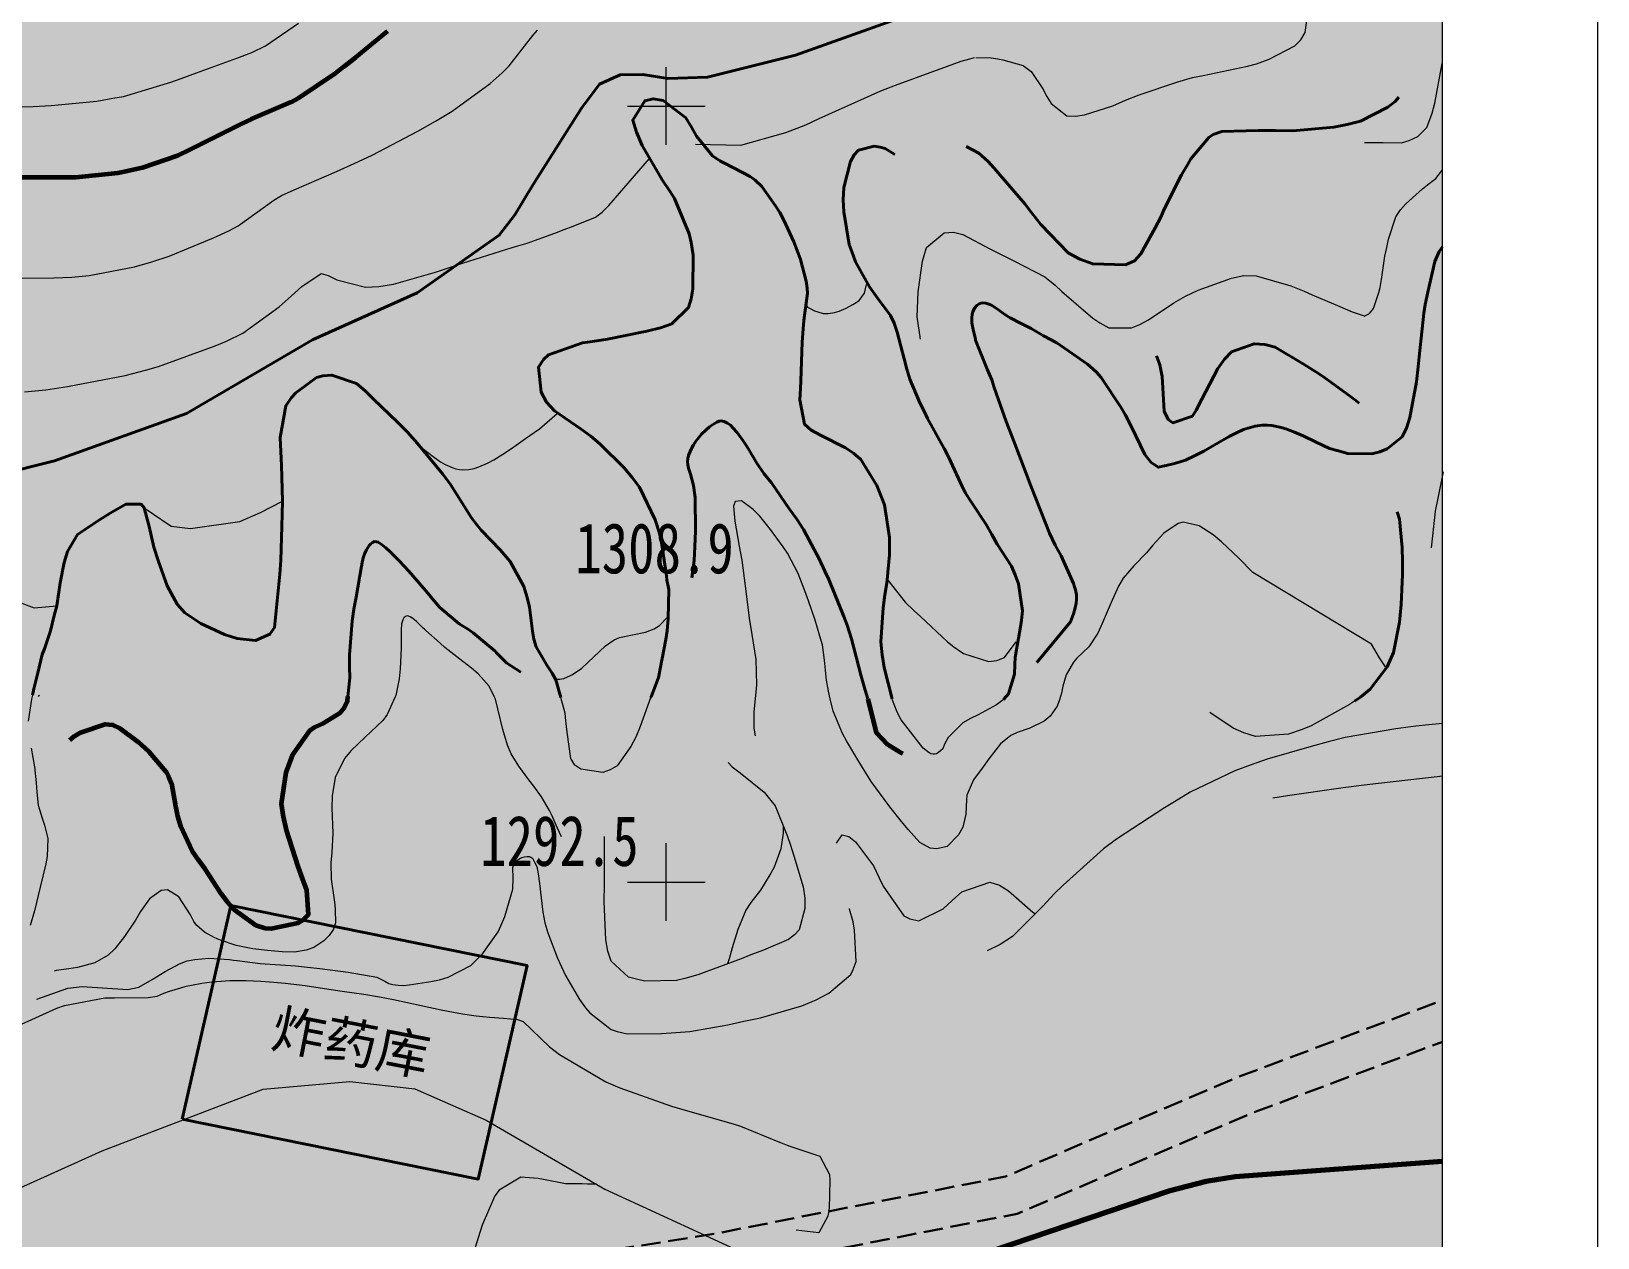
# Model space of a CAD drawing. Header units: inches. Extents: x 38461960 to 38462875, y 4135560 to 4136840.
# Drawn here: x 38462618.2 to 38462820, y 4135854.2 to 4136009.6 of the extents above; entities that cross this region are included whole.
import ezdxf

# ---------------------------------------------------------------- set-up
doc = ezdxf.new("R2010")
doc.units = ezdxf.units.IN
doc.header["$MEASUREMENT"] = 0
doc.linetypes.add('建筑中的公路', pattern=[0.006, 0.0025, -0.001, 0.0025])
doc.layers.get('0').update_dxf_attribs({"lineweight": 0})
doc.layers.add('修改地物', color=7, linetype='Continuous', lineweight=30)
doc.layers.add('经纬网', color=7, linetype='Continuous', lineweight=0)
doc.layers.add('地面等高线', color=3, linetype='Continuous', lineweight=0, true_color=0x00ff00)
doc.layers.add('河流', color=4, linetype='Continuous', lineweight=0, true_color=0x00ffff)
doc.styles.add('仿宋', font='')
doc.styles.add('宋体', font='')
doc.styles.get('仿宋').set_extended_font_data('仿宋')
doc.styles.get('宋体').set_extended_font_data('宋体')

msp = doc.modelspace()

# ---------------------------------------------------------------- hatches: boundary and pattern name
at = {"lineweight": 120, "true_color": 0x00ff00}
h = msp.add_hatch(dxfattribs=at)
h.set_pattern_fill('巨砾', color=3, scale=8333.333333, style=0, pattern_type=2)
h.set_pattern_definition([(97.35238, (38462017.5, 4135612.5), (-150, 1150), [1.3024, -1561.5476]), (112.47943, (38462017.3333, 4135613.7917), (350, -850), [1.3077, -1567.9278]), (127.74681, (38462016.8333, 4135615), (850, -1100), [1.3068, -1958.92276]), (142.25319, (38462016.0333, 4135616.0333), (-1100, 850), [1.3068, -1958.92276]), (157.52057, (38462015, 4135616.8333), (-850, 350), [1.3077, -1567.9278]), (172.64762, (38462013.7917, 4135617.3333), (1150, -150), [1.3024, -1561.5476]), (187.35238, (38462012.5, 4135617.5), (-1150, -150), [1.3024, -1561.5476]), (202.47943, (38462011.2083, 4135617.3333), (850, 350), [1.3077, -1567.9278]), (217.74681, (38462010, 4135616.8333), (1100, 850), [1.3068, -1958.92276]), (232.25319, (38462008.9667, 4135616.0333), (-850, -1100), [1.3068, -1958.92276]), (247.52057, (38462008.1667, 4135615), (-350, -850), [1.3077, -1567.9278]), (262.64762, (38462007.6667, 4135613.7917), (150, 1150), [1.3024, -1561.5476]), (277.35238, (38462007.5, 4135612.5), (150, -1150), [1.3024, -1561.5476]), (292.47943, (38462007.6667, 4135611.2083), (-350, 850), [1.3077, -1567.9278]), (307.74681, (38462008.1667, 4135610), (-850, 1100), [1.3068, -1958.92276]), (322.25319, (38462008.9667, 4135608.9667), (1100, -850), [1.3068, -1958.92276]), (337.52057, (38462010, 4135608.1667), (850, -350), [1.3077, -1567.9278]), (352.64762, (38462011.2083, 4135607.6667), (-1150, 150), [1.3024, -1561.5476]), (7.35238, (38462012.5, 4135607.5), (1150, 150), [1.3024, -1561.5476]), (22.47943, (38462013.7917, 4135607.6667), (-850, -350), [1.3077, -1567.9278]), (37.74681, (38462015, 4135608.1667), (-1100, -850), [1.3068, -1958.92276]), (52.25319, (38462016.0333, 4135608.9667), (850, 1100), [1.3068, -1958.92276]), (67.52057, (38462016.8333, 4135610), (350, 850), [1.3077, -1567.9278]), (82.64762, (38462017.3333, 4135611.2083), (-150, -1150), [1.3024, -1561.5476]), (97.35238, (38461992.5, 4135587.5), (-150, 1150), [1.3024, -1561.5476]), (112.47943, (38461992.3333, 4135588.7917), (350, -850), [1.3077, -1567.9278]), (127.74681, (38461991.8333, 4135590), (850, -1100), [1.3068, -1958.92276]), (142.25319, (38461991.0333, 4135591.0333), (-1100, 850), [1.3068, -1958.92276]), (157.52057, (38461990, 4135591.8333), (-850, 350), [1.3077, -1567.9278]), (172.64762, (38461988.7917, 4135592.3333), (1150, -150), [1.3024, -1561.5476]), (187.35238, (38461987.5, 4135592.5), (-1150, -150), [1.3024, -1561.5476]), (202.47943, (38461986.2083, 4135592.3333), (850, 350), [1.3077, -1567.9278]), (217.74681, (38461985, 4135591.8333), (1100, 850), [1.3068, -1958.92276]), (232.25319, (38461983.9667, 4135591.0333), (-850, -1100), [1.3068, -1958.92276]), (247.52057, (38461983.1667, 4135590), (-350, -850), [1.3077, -1567.9278]), (262.64762, (38461982.6667, 4135588.7917), (150, 1150), [1.3024, -1561.5476]), (277.35238, (38461982.5, 4135587.5), (150, -1150), [1.3024, -1561.5476]), (292.47943, (38461982.6667, 4135586.2083), (-350, 850), [1.3077, -1567.9278]), (307.74681, (38461983.1667, 4135585), (-850, 1100), [1.3068, -1958.92276]), (322.25319, (38461983.9667, 4135583.9667), (1100, -850), [1.3068, -1958.92276]), (337.52057, (38461985, 4135583.1667), (850, -350), [1.3077, -1567.9278]), (352.64762, (38461986.2083, 4135582.6667), (-1150, 150), [1.3024, -1561.5476]), (7.35238, (38461987.5, 4135582.5), (1150, 150), [1.3024, -1561.5476]), (22.47943, (38461988.7917, 4135582.6667), (-850, -350), [1.3077, -1567.9278]), (37.74681, (38461990, 4135583.1667), (-1100, -850), [1.3068, -1958.92276]), (52.25319, (38461991.0333, 4135583.9667), (850, 1100), [1.3068, -1958.92276]), (67.52057, (38461991.8333, 4135585), (350, 850), [1.3077, -1567.9278]), (82.64762, (38461992.3333, 4135586.2083), (-150, -1150), [1.3024, -1561.5476])])
h.paths.add_polyline_path([(38462660, 4135600), (38462660, 4135675), (38462800, 4135675), (38462800, 4136800), (38462000, 4136800), (38462000, 4135600)], flags=17)
h.paths.add_polyline_path([(38462396.93, 4136644.89), (38462451.42, 4136622.46), (38462487.74, 4136600.87), (38462505.33, 4136589.81), (38462503.48, 4136560.97), (38462492.45, 4136536.45), (38462489.06, 4136523.08), (38462478.39, 4136495.53), (38462468.47, 4136462.35), (38462468.2, 4136443.1), (38462476.65, 4136393.87), (38462478.05, 4136375.59), (38462476.15, 4136365.62), (38462473.19, 4136361.37), (38462467.55, 4136359.33), (38462461.56, 4136358.29), (38462450.42, 4136355.44), (38462448.26, 4136353.21), (38462447, 4136341.8), (38462449.04, 4136311.33), (38462448.21, 4136269.54), (38462447.17, 4136256.39), (38462447.75, 4136243.19), (38462448.23, 4136239.77), (38462448.78, 4136236.96), (38462449.26, 4136235.12), (38462458.24, 4136213.14), (38462472.79, 4136161.02), (38462480.46, 4136112.33), (38462477.29, 4135986.92), (38462472.12, 4135891.12), (38462475.29, 4135864.27), (38462478.87, 4135842.7), (38462473.98, 4135822.18), (38462401.35, 4135733.71), (38462325.15, 4135660.69), (38462251.07, 4135600.02), (38462101.17, 4135603.82), (38462175.51, 4135691.05), (38462233.46, 4135765.13), (38462243.78, 4135793.44), (38462248.27, 4135805.88), (38462259.92, 4135837.63), (38462296.44, 4135908.69), (38462304.1, 4135930.5), (38462264.94, 4135961.98), (38462265.47, 4136026.01), (38462271.71, 4136058.7), (38462279.64, 4136078.81), (38462310.86, 4136106.33), (38462297.49, 4136133.43), (38462238.64, 4136182.82), (38462195.33, 4136180.71), (38462177.89, 4136193.49), (38462167.97, 4136218.63), (38462184.49, 4136241.46), (38462199.06, 4136246.01), (38462221.42, 4136258.45), (38462242.06, 4136288.87), (38462219.3, 4136310.84), (38462202.63, 4136311.63), (38462180.14, 4136325.12), (38462175.38, 4136354.76), (38462180.14, 4136398.68), (38462188.75, 4136421.38), (38462204.47, 4136444.93), (38462208.06, 4136473.11), (38462197.85, 4136513.99), (38462193.09, 4136530.92), (38462193.9, 4136584.41), (38462197.08, 4136626.22), (38462223.54, 4136719.35), (38462246.29, 4136716.18), (38462287.94, 4136693.24), (38462313.34, 4136680.54), (38462352.5, 4136663.87), (38462375.49, 4136651.58)], flags=0)

# ---------------------------------------------------------------- linework, layer by layer
at = {"color": 7, "lineweight": 20, "flags": 128}
msp.add_lwpolyline([(38461980, 4135580), (38462820, 4135580), (38462820, 4136820), (38462820, 4136820), (38461980, 4136820), (38461980, 4136820), (38461980, 4135580)], dxfattribs=at)
at = {"color": 7, "lineweight": 9, "flags": 128}
msp.add_lwpolyline([(38462000, 4136800), (38462000, 4135600), (38462800, 4135600), (38462800, 4136800), (38462800, 4136800), (38462000, 4136800)], dxfattribs=at)
at = {"color": 7, "linetype": '建筑中的公路', "lineweight": 30, "ltscale": 1000, "flags": 128}
for points in [[(38462417.51, 4135856.83), (38462460.35, 4135854.65), (38462511.42, 4135855.18), (38462539.99, 4135852.01), (38462602.96, 4135853.07), (38462669.11, 4135848.83), (38462706.15, 4135854.65), (38462743.72, 4135862.06), (38462773.36, 4135874.76), (38462800, 4135884.75)], [(38462416.02, 4135851.9), (38462460.25, 4135849.65), (38462511.17, 4135850.18), (38462539.76, 4135847), (38462602.85, 4135848.06), (38462669.34, 4135843.81), (38462707.02, 4135849.73), (38462745.21, 4135857.26), (38462775.22, 4135870.12), (38462800, 4135879.41)]]:
    msp.add_lwpolyline(points, dxfattribs=at)
at = {"layer": '修改地物', "color": 6, "lineweight": 40, "true_color": 0xff00ff, "flags": 128}
msp.add_lwpolyline([(38462637.63, 4135869.45), (38462675.78, 4135861.73), (38462682.06, 4135889.24), (38462643.91, 4135896.96), (38462637.63, 4135869.45)], dxfattribs=at)
at = {"layer": '修改地物', "color": 7, "lineweight": 40, "flags": 128}
msp.add_lwpolyline([(38462637.63, 4135869.45), (38462675.78, 4135861.73), (38462682.06, 4135889.24), (38462643.91, 4135896.96), (38462637.63, 4135869.45)], dxfattribs=at)
at = {"layer": '地面等高线', "color": 55, "lineweight": 40, "true_color": 0xa59152, "flags": 128}
for points in [[(38462606.62, 4135950.64), (38462621.17, 4135954.27), (38462638.2, 4135960.36), (38462654.43, 4135969.86), (38462667.9, 4135975.91), (38462678.48, 4135983.35), (38462680.48, 4135985.99), (38462682.87, 4135989.91), (38462689.09, 4135999.71), (38462691.4, 4136002.83), (38462694.08, 4136004.04), (38462697, 4136004.08), (38462700.2, 4136003.54), (38462705.31, 4136003.74), (38462716.66, 4136006.56), (38462731.01, 4136011.68), (38462735.76, 4136012.65), (38462753.84, 4136017.24), (38462764.35, 4136022.53), (38462776.43, 4136028.95), (38462790.8, 4136040.04), (38462800, 4136047.19)], [(38462728.75, 4135943.48), (38462728.75, 4135944.4), (38462728.13, 4135948.63), (38462727.74, 4135949.59), (38462727.14, 4135951.12), (38462725.07, 4135954.44), (38462724.12, 4135955.28), (38462723.08, 4135955.94), (38462719.86, 4135957.57), (38462718.69, 4135958.23), (38462717.83, 4135959.02), (38462717.19, 4135962.16), (38462717.29, 4135963.6), (38462717.34, 4135964.6), (38462717.5, 4135969.57), (38462717.64, 4135971.31), (38462717.74, 4135972.35), (38462718.2, 4135975.88), (38462718.16, 4135976.53), (38462718.03, 4135977.45), (38462717.31, 4135980.24), (38462716.88, 4135981.38), (38462716.45, 4135982.51), (38462715.16, 4135985.31), (38462714.65, 4135986.27), (38462714.09, 4135987.15), (38462712.32, 4135989.64), (38462711.45, 4135990.43), (38462710.8, 4135990.92), (38462707.59, 4135992.59), (38462706.89, 4135992.95), (38462705.94, 4135993.6), (38462703.91, 4135996.1), (38462703.26, 4135997.28), (38462702.53, 4135998.46), (38462699.62, 4136000.7), (38462698.32, 4136000.93), (38462697.23, 4136000.68), (38462695.68, 4135998.2), (38462696.15, 4135996.63), (38462696.88, 4135994.93), (38462699.47, 4135990.47), (38462700.46, 4135989.02), (38462701.06, 4135988.1), (38462702.95, 4135983.52), (38462703.21, 4135982.43), (38462703.46, 4135980.77), (38462703.43, 4135976.45), (38462703.2, 4135975.15), (38462702.85, 4135974.06), (38462700.7, 4135971.94), (38462699.26, 4135971.43), (38462697.51, 4135971), (38462692.45, 4135969.95), (38462690.49, 4135969.65), (38462689.22, 4135969.49), (38462684.81, 4135967.95), (38462684.2, 4135967.34), (38462683.54, 4135966.34), (38462683.87, 4135963.12), (38462684.56, 4135961.85), (38462685.6, 4135960.71), (38462689.02, 4135958.38), (38462690.28, 4135957.46), (38462691.45, 4135956.45)], [(38462794.39, 4136001.14), (38462793.9, 4136000.57), (38462792.98, 4135999.84), (38462789.44, 4135998.03), (38462787.74, 4135997.61), (38462786, 4135997.27), (38462780.72, 4135996.82), (38462778.5, 4135996.84), (38462776.28, 4135996.85), (38462771.57, 4135996.71), (38462770.48, 4135996.32), (38462769.91, 4135995.94), (38462767.58, 4135993.21), (38462767.14, 4135992.42), (38462766.39, 4135991.12), (38462764.14, 4135986.69), (38462763.7, 4135985.69), (38462763, 4135984.3), (38462761.14, 4135980.96), (38462760.31, 4135980.05), (38462759.17, 4135979.54), (38462754.95, 4135979.65), (38462753.3, 4135980.27), (38462751.78, 4135981.07), (38462748.27, 4135984.75), (38462747.02, 4135986.32), (38462746.2, 4135987.38), (38462742.26, 4135991.98), (38462741.44, 4135992.9), (38462740.27, 4135993.91), (38462738.66, 4135994.79)], [(38462729.46, 4135993.76), (38462728.21, 4135994.51), (38462727.55, 4135994.69), (38462726.77, 4135994.82), (38462724.76, 4135994.31), (38462724.19, 4135993.7), (38462723.75, 4135992.84), (38462722.9, 4135989.49), (38462722.8, 4135987.92), (38462722.88, 4135986.35), (38462723.55, 4135982.16), (38462724.07, 4135980.77), (38462724.37, 4135979.94), (38462726.17, 4135976.7), (38462726.61, 4135976.09), (38462727.25, 4135975.21), (38462728.9, 4135973.02), (38462729.37, 4135972.02), (38462729.75, 4135970.88), (38462730.65, 4135967.43), (38462730.99, 4135966.08), (38462731.37, 4135964.82), (38462732.66, 4135961.76), (38462733.26, 4135960.58), (38462733.65, 4135959.75), (38462735.41, 4135956.56), (38462735.8, 4135955.86), (38462736.4, 4135954.72), (38462738.12, 4135950.96), (38462738.55, 4135950.13), (38462739.28, 4135948.99), (38462741.22, 4135946.06), (38462741.96, 4135944.79), (38462742.65, 4135943.53), (38462744.46, 4135940.72), (38462744.97, 4135939.59), (38462745.4, 4135938.41), (38462745.9, 4135934.96), (38462745.76, 4135933.75), (38462745.63, 4135932.87), (38462744.95, 4135928.96), (38462744.9, 4135928.04), (38462744.85, 4135926.78), (38462744.09, 4135924.26), (38462743.43, 4135923.52)], [(38462747.74, 4135928.27), (38462752.09, 4135933.55), (38462752.46, 4135934.56), (38462752.7, 4135935.33), (38462752.82, 4135935.92), (38462752.87, 4135936.36), (38462752.86, 4135937.01), (38462752.74, 4135937.64), (38462752.61, 4135938.05), (38462752.47, 4135938.46), (38462750.86, 4135942.03), (38462750.11, 4135943.41), (38462749.39, 4135944.94), (38462747.61, 4135949.42), (38462746.96, 4135951.06), (38462746.36, 4135952.66), (38462744.79, 4135956.81), (38462744.18, 4135958.34), (38462743.79, 4135959.36), (38462742.25, 4135963.72), (38462741.93, 4135964.71), (38462741.36, 4135966.09), (38462739.86, 4135969.84), (38462739.83, 4135969.97), (38462739.8, 4135970.11), (38462739.54, 4135971.2), (38462739.39, 4135972.07), (38462739.37, 4135972.71), (38462739.42, 4135973.16), (38462739.51, 4135973.49), (38462739.73, 4135973.94), (38462740.07, 4135974.33), (38462740.31, 4135974.5), (38462740.54, 4135974.6), (38462740.76, 4135974.64), (38462741.19, 4135974.61), (38462741.57, 4135974.49), (38462741.92, 4135974.32), (38462742.52, 4135973.94), (38462743.43, 4135973.27), (38462743.87, 4135972.97), (38462744.3, 4135972.72), (38462745.66, 4135972.02), (38462747.02, 4135971.32), (38462748.61, 4135970.4), (38462750.32, 4135969.48), (38462754.26, 4135966.73), (38462755.37, 4135965.75), (38462756.02, 4135965.01), (38462758.58, 4135961.19), (38462759.12, 4135960.24), (38462759.9, 4135958.74), (38462761.66, 4135955.1), (38462762.45, 4135954.12), (38462763.39, 4135953.46), (38462764.42, 4135953.69), (38462765.46, 4135953.93), (38462766.2, 4135954.13), (38462766.89, 4135954.38), (38462768.16, 4135954.95), (38462769.25, 4135955.52), (38462771.12, 4135956.62), (38462772.51, 4135957.42), (38462773.56, 4135957.95), (38462774.35, 4135958.3), (38462774.95, 4135958.51), (38462775.86, 4135958.75), (38462776.78, 4135958.88), (38462777.43, 4135958.89), (38462778.01, 4135958.83), (38462779.04, 4135958.63), (38462779.82, 4135958.4), (38462780.96, 4135957.97), (38462782.06, 4135957.48), (38462783.75, 4135956.69), (38462785.45, 4135955.89), (38462786.42, 4135955.6), (38462787.8, 4135955.22), (38462790.92, 4135955.17), (38462791.94, 4135955.45), (38462792.89, 4135955.81), (38462794.82, 4135957.39), (38462795.37, 4135958.48), (38462795.82, 4135959.86), (38462796.65, 4135964.46), (38462796.88, 4135966.38), (38462796.99, 4135967.69), (38462797.61, 4135973.31), (38462797.76, 4135974.44), (38462798.1, 4135976.03), (38462799, 4135979.95), (38462799.59, 4135981.25), (38462800, 4135981.85)], [(38462789.29, 4135961.7), (38462788.69, 4135962.18), (38462788.17, 4135962.58), (38462784.66, 4135965.12), (38462783.7, 4135965.74), (38462782.18, 4135966.71), (38462778.45, 4135968.91), (38462777.1, 4135969.27), (38462775.75, 4135969.37), (38462772.83, 4135968.34), (38462771.91, 4135967.39), (38462771.07, 4135966.17), (38462769, 4135962.22), (38462768.29, 4135960.83), (38462767.81, 4135960.05), (38462765.27, 4135959.19), (38462764.67, 4135959.59), (38462764.15, 4135960.68), (38462763.87, 4135965.13), (38462763.58, 4135966.66), (38462763.15, 4135967.83)], [(38462686.4, 4135923.78), (38462685.76, 4135926.07), (38462685.29, 4135926.9), (38462684.6, 4135927.95), (38462683.22, 4135930.32), (38462682.92, 4135931.28), (38462682.75, 4135932.32), (38462682.38, 4135935.42), (38462682.09, 4135936.68), (38462681.66, 4135938.08), (38462679.89, 4135941.32), (38462679.12, 4135942.19), (38462678.6, 4135942.81), (38462676.17, 4135945.35), (38462675.65, 4135946.01), (38462674.92, 4135946.93), (38462673.02, 4135949.94), (38462672.2, 4135951.21), (38462671.21, 4135952.57), (38462667.97, 4135956.51), (38462666.67, 4135957.96), (38462665.37, 4135959.27), (38462662.25, 4135962.26), (38462661.21, 4135963.31), (38462660.09, 4135964.23), (38462656.91, 4135965.34), (38462655.74, 4135965.22), (38462654.95, 4135965), (38462652.28, 4135963.06), (38462651.71, 4135962.46), (38462651.01, 4135961.37), (38462650.28, 4135957.28), (38462650.36, 4135955.49), (38462650.43, 4135953.66), (38462650.58, 4135949.09), (38462650.52, 4135947.43), (38462650.47, 4135945.82), (38462650.36, 4135941.46)], [(38462703.3, 4135939.19), (38462703.58, 4135941.43), (38462703.67, 4135943.22), (38462703.75, 4135945.2), (38462703.71, 4135949.56), (38462703.51, 4135951.12), (38462703.12, 4135952.54), (38462702.99, 4135952.93), (38462702.86, 4135953.32), (38462702.77, 4135953.76), (38462702.75, 4135954.19), (38462702.79, 4135954.6), (38462702.88, 4135954.98), (38462703.15, 4135955.71), (38462703.49, 4135956.34), (38462703.84, 4135956.87), (38462704.55, 4135957.73), (38462705.13, 4135958.29), (38462705.57, 4135958.66), (38462706.21, 4135959.1), (38462706.51, 4135959.26), (38462706.8, 4135959.38), (38462707.03, 4135959.42), (38462707.25, 4135959.41), (38462707.47, 4135959.35), (38462707.88, 4135959.14), (38462708.26, 4135958.86), (38462708.58, 4135958.55), (38462709.15, 4135957.92), (38462709.93, 4135956.87), (38462710.27, 4135956.35), (38462710.56, 4135955.86), (38462711.13, 4135954.92), (38462711.69, 4135953.97), (38462712.59, 4135952.66), (38462713.56, 4135951.46), (38462715.9, 4135948.03), (38462716.84, 4135946.75), (38462717.7, 4135945.44), (38462719.75, 4135941.58), (38462720.43, 4135940.05), (38462720.93, 4135938.99), (38462722.89, 4135934.22), (38462723.29, 4135933.09), (38462723.86, 4135931.35), (38462725.13, 4135926.55), (38462725.63, 4135924.73), (38462725.97, 4135923.6)], [(38462691.45, 4135956.45), (38462694.57, 4135953.38), (38462695.6, 4135952.15), (38462696.56, 4135950.88), (38462698.58, 4135946.69), (38462699.09, 4135945.07), (38462699.34, 4135944.02), (38462699.97, 4135939.79), (38462700.09, 4135938.96), (38462700.35, 4135937.7), (38462700.24, 4135933.95), (38462700.1, 4135932.39), (38462699.96, 4135931.25), (38462699.01, 4135926.34), (38462698.61, 4135925.34), (38462698.04, 4135923.86), (38462697.99, 4135923.73)], [(38462650.36, 4135941.46), (38462650.21, 4135939.68), (38462649.51, 4135932.8), (38462648.94, 4135931.93), (38462647.06, 4135931.12), (38462644.71, 4135931.39), (38462643.1, 4135931.88), (38462640.02, 4135933.3), (38462637.98, 4135934.7), (38462636.99, 4135935.8), (38462635.69, 4135938.16), (38462634.54, 4135941.44), (38462633.98, 4135943.14), (38462633.39, 4135945.8), (38462632.75, 4135948.24), (38462632.36, 4135948.68), (38462630.36, 4135948.69), (38462628.35, 4135947.53), (38462626.99, 4135946.67), (38462624.15, 4135944.77), (38462622.87, 4135942.6), (38462622.43, 4135941.16), (38462621.93, 4135938.55), (38462621.47, 4135935.59), (38462621.16, 4135934.33), (38462620.67, 4135932.38), (38462619.91, 4135930.07), (38462619.6, 4135929.33), (38462619.02, 4135926.98), (38462618.53, 4135924.9), (38462618.34, 4135924.08)], [(38462794.17, 4135947.72), (38462794.47, 4135946.76), (38462794.8, 4135943.1), (38462794.87, 4135941.31), (38462794.86, 4135939.61), (38462794.7, 4135935.78), (38462794.57, 4135934.39), (38462794.47, 4135933.47), (38462793.71, 4135929.6), (38462793.4, 4135928.91), (38462792.87, 4135927.73), (38462790.67, 4135924.87), (38462789.44, 4135923.84), (38462788.68, 4135923.32)], [(38462658.98, 4135923.9), (38462659.23, 4135926.32), (38462659.2, 4135927.74), (38462659.21, 4135929.3), (38462659.53, 4135933.62), (38462659.76, 4135935.18), (38462660.03, 4135936.7), (38462660.74, 4135940.72), (38462660.76, 4135940.85), (38462660.78, 4135940.98), (38462660.96, 4135941.78), (38462661.17, 4135942.37), (38462661.37, 4135942.8), (38462661.73, 4135943.35), (38462661.94, 4135943.58), (38462662.16, 4135943.77), (38462662.41, 4135943.87), (38462662.65, 4135943.86), (38462662.87, 4135943.79), (38462663.27, 4135943.56), (38462663.87, 4135943.07), (38462664.39, 4135942.58), (38462664.95, 4135942.03), (38462665.5, 4135941.49), (38462666.3, 4135940.62), (38462667.12, 4135939.7), (38462669.29, 4135937.22), (38462670.04, 4135936.27), (38462670.84, 4135935.39), (38462673.33, 4135933.27), (38462674.41, 4135932.61), (38462675.14, 4135932.13), (38462677.95, 4135929.76), (38462678.1, 4135929.6), (38462679.48, 4135928.19), (38462681.27, 4135927.03)], [(38462729.1, 4135923.59), (38462728.08, 4135927.63), (38462727.83, 4135929.29), (38462727.66, 4135930.94), (38462727.95, 4135935.34), (38462728.18, 4135937), (38462728.41, 4135938.52), (38462728.78, 4135942.18), (38462728.75, 4135943.48)]]:
    msp.add_lwpolyline(points, dxfattribs=at)
at = {"layer": '地面等高线', "color": 55, "lineweight": 18, "true_color": 0xa59152, "flags": 128}
for points in [[(38462616.13, 4135999.88), (38462618.45, 4135999.94), (38462620.74, 4136000.07), (38462626.62, 4136000.65), (38462628.7, 4136001), (38462630.08, 4136001.25), (38462636.19, 4136003.09), (38462637.5, 4136003.56), (38462639.46, 4136004.27), (38462644.67, 4136006.16), (38462646.6, 4136006.91), (38462648.38, 4136007.77), (38462652.61, 4136010.69)], [(38462739.88, 4136006.24), (38462741.87, 4136006.23), (38462742.74, 4136006.07), (38462743.36, 4136005.96), (38462745.97, 4136005.22), (38462747.02, 4136004.45), (38462748.53, 4136002.22), (38462749.03, 4136001.24), (38462749.57, 4136000.33), (38462751.63, 4135998.72), (38462752.72, 4135998.68), (38462753.88, 4135998.85), (38462757.52, 4136000.02), (38462759.16, 4136000.74), (38462760.91, 4136001.45), (38462765.89, 4136003.13), (38462767.82, 4136003.66), (38462769.16, 4136003.94), (38462774.87, 4136005.14), (38462776.03, 4136005.46), (38462777.67, 4136006.03), (38462780.99, 4136007.75), (38462781.76, 4136008.54), (38462782.31, 4136009.49), (38462782.76, 4136012.61)], [(38462643.65, 4135983.91), (38462644.86, 4135984.58), (38462649.43, 4135987.85), (38462650.44, 4135988.46), (38462652.06, 4135989.2), (38462657.51, 4135991.55), (38462659.8, 4135992.6), (38462662.1, 4135993.67), (38462667.98, 4135996.77), (38462670.25, 4135998.05), (38462672.41, 4135999.33), (38462677.31, 4136002.9), (38462678.84, 4136004.29), (38462679.75, 4136005.2), (38462682.83, 4136009.08), (38462683.4, 4136009.78)], [(38462703.77, 4135995.1), (38462709.59, 4135994.97), (38462715.4, 4135996.58), (38462717.97, 4135997.59), (38462719.69, 4135998.4), (38462727.63, 4136001.97), (38462729.53, 4136002.68), (38462732.26, 4136003.68), (38462737.98, 4136005.77), (38462739.12, 4136006.1), (38462739.73, 4136006.24)], [(38462789.96, 4135995.32), (38462792.36, 4135995.32), (38462794.73, 4135995.27), (38462795.7, 4135995.57), (38462796.83, 4135996.07), (38462797.97, 4135997.23), (38462798.67, 4135999.08), (38462799, 4136000.38), (38462799.45, 4136002.67), (38462799.98, 4136005.49), (38462800, 4136005.57)], [(38462617.34, 4135963.17), (38462620.07, 4135963.44), (38462622.88, 4135963.84), (38462630.28, 4135965.28), (38462632.91, 4135965.95), (38462634.57, 4135966.45), (38462641.87, 4135969.08), (38462643.35, 4135969.68), (38462645.45, 4135970.72), (38462650.11, 4135974.13), (38462651.67, 4135975.51), (38462653.06, 4135976.76), (38462655.53, 4135978.44), (38462656.44, 4135978.17), (38462657.55, 4135977.59), (38462661.26, 4135976.64), (38462662.99, 4135976.74), (38462664.88, 4135977.04), (38462670.28, 4135978.59), (38462672.35, 4135979.29), (38462673.73, 4135979.76), (38462679.44, 4135981.55), (38462680.56, 4135981.88), (38462682.08, 4135982.32), (38462685.66, 4135983.63), (38462686.84, 4135984.1), (38462688.02, 4135984.5), (38462690.9, 4135985.68), (38462691.74, 4135986.32), (38462692.59, 4135987.2), (38462697.86, 4135993.24)], [(38462789.9, 4135972.92), (38462790.59, 4135973.28), (38462791.1, 4135973.93), (38462791.81, 4135975.99), (38462791.96, 4135976.61), (38462792.14, 4135977.66), (38462792.6, 4135980.67), (38462792.82, 4135981.76), (38462793.05, 4135982.85), (38462794.01, 4135985.71), (38462794.6, 4135986.61), (38462795.29, 4135987.41), (38462797.45, 4135989.32), (38462798.29, 4135990), (38462799.13, 4135990.65), (38462800, 4135991.8)], [(38462614.76, 4135977.81), (38462621.08, 4135977.87), (38462623.41, 4135977.96), (38462625.64, 4135978.16), (38462631.51, 4135979.27), (38462633.71, 4135979.91), (38462635.94, 4135980.65), (38462641.65, 4135983), (38462643.65, 4135983.91)], [(38462732.77, 4135969.97), (38462732.34, 4135972.84), (38462732.46, 4135976.05), (38462733, 4135980), (38462733.21, 4135980.74), (38462733.55, 4135981.79), (38462735.81, 4135983.65), (38462736.99, 4135983.74), (38462738.21, 4135983.44), (38462741.79, 4135981.54), (38462743.3, 4135980.8), (38462744.86, 4135980.02), (38462748.77, 4135977.98), (38462750.09, 4135976.9), (38462750.96, 4135976.12), (38462754.98, 4135972.67), (38462755.85, 4135972.06), (38462757.04, 4135971.42), (38462759.94, 4135971.41), (38462761.02, 4135971.85), (38462762.14, 4135972.46), (38462765.38, 4135974.65), (38462766.9, 4135975.49), (38462768.53, 4135976.26), (38462772.82, 4135977.84), (38462774.41, 4135978.15), (38462775.99, 4135978.14), (38462780.48, 4135976.85), (38462782.2, 4135976.14), (38462783.22, 4135975.67), (38462786.76, 4135974.17), (38462787.47, 4135973.87), (38462788.38, 4135973.46)], [(38462718.06, 4135974.28), (38462718.18, 4135974.08), (38462718.37, 4135973.99), (38462718.55, 4135973.89), (38462719.1, 4135973.62), (38462719.54, 4135973.46), (38462720.2, 4135973.28), (38462720.86, 4135973.25), (38462721.67, 4135973.38), (38462722.28, 4135973.57), (38462723.18, 4135973.96), (38462724.03, 4135974.43), (38462724.45, 4135974.69), (38462724.87, 4135974.95), (38462725.52, 4135975.89), (38462725.79, 4135977)], [(38462788.38, 4135973.46), (38462789.9, 4135972.95)], [(38462668.65, 4135955.85), (38462669.08, 4135955.52), (38462670.13, 4135954.72), (38462670.92, 4135954.17), (38462671.52, 4135953.82), (38462672.43, 4135953.4), (38462672.89, 4135953.25), (38462673.36, 4135953.15), (38462673.77, 4135953.11), (38462674.55, 4135953.16), (38462675.25, 4135953.3), (38462675.87, 4135953.5), (38462676.97, 4135953.98), (38462677.78, 4135954.41), (38462678.95, 4135955.14), (38462680.05, 4135955.88), (38462680.97, 4135956.52), (38462681.88, 4135957.15), (38462682.97, 4135957.93), (38462683.68, 4135958.4), (38462685.93, 4135960.39)], [(38462800, 4135952.39), (38462800.09, 4135952.86), (38462799.42, 4135949.48), (38462799.08, 4135947.78), (38462799.02, 4135947.35), (38462798.53, 4135943.05)], [(38462632.75, 4135948.24), (38462636.2, 4135945.84), (38462638.71, 4135945.55), (38462645.08, 4135946.44), (38462647.74, 4135947.62), (38462650.58, 4135949.09)], [(38462721.13, 4135923.62), (38462720.91, 4135924.58), (38462720.66, 4135926), (38462720.39, 4135928.61), (38462720.11, 4135930.57), (38462719.79, 4135931.7), (38462719.19, 4135933.74), (38462718.33, 4135936.25), (38462717.87, 4135937.52), (38462717.01, 4135939.74), (38462715.61, 4135942.37), (38462715.07, 4135943.2), (38462713.42, 4135945.43), (38462712.05, 4135947.15), (38462711.18, 4135947.99), (38462709.7, 4135949.12), (38462708.87, 4135949.02), (38462708.68, 4135948.44), (38462708.85, 4135946.51), (38462709.41, 4135943.28), (38462709.72, 4135941.46), (38462710.18, 4135938.19), (38462710.69, 4135934.01), (38462711.01, 4135931.9), (38462711.53, 4135928.67), (38462711.62, 4135925.4), (38462711.54, 4135924.46), (38462711.47, 4135923.67)], [(38462792.68, 4135927.75), (38462791.88, 4135928.89), (38462790.87, 4135930.64), (38462775.58, 4135939.91), (38462773.77, 4135941.74), (38462771.53, 4135943.82), (38462770.45, 4135944.74), (38462768.64, 4135945.91), (38462766.58, 4135946.36), (38462765.96, 4135946.22), (38462764.1, 4135944.96), (38462762.71, 4135943.41), (38462761.87, 4135942.43), (38462760.22, 4135940.73), (38462758.87, 4135939.18), (38462758.25, 4135938.13), (38462757.32, 4135936.03), (38462756.18, 4135933.32), (38462755.59, 4135932.09), (38462754.46, 4135930.32), (38462752.89, 4135928.84), (38462752.45, 4135928.33), (38462751.53, 4135926.7), (38462751.08, 4135925.25), (38462750.93, 4135924.35), (38462750.65, 4135923.49)], [(38462611.6, 4135938.67), (38462615.17, 4135936.66), (38462616.65, 4135936.07), (38462618.58, 4135935.33), (38462621.47, 4135935.59)], [(38462728.56, 4135938.9), (38462730.77, 4135936.07), (38462731.95, 4135934.95), (38462732.76, 4135934.24), (38462736.23, 4135930.96), (38462737.04, 4135930.32), (38462738.29, 4135929.47), (38462741.5, 4135928.42), (38462742.61, 4135928.55), (38462743.56, 4135928.95), (38462745.08, 4135930.97)], [(38462677.86, 4135923.82), (38462677.2, 4135925.22), (38462675.76, 4135926.83), (38462674.89, 4135927.56), (38462673.41, 4135928.7), (38462671.49, 4135930.23), (38462670.88, 4135930.78), (38462669.04, 4135932.43), (38462668.86, 4135932.58), (38462668.68, 4135932.73), (38462668.4, 4135933), (38462667.82, 4135933.56), (38462667.36, 4135933.95), (38462667.02, 4135934.17), (38462666.78, 4135934.26), (38462666.62, 4135934.29), (38462666.39, 4135934.23), (38462666.21, 4135934.04), (38462666.06, 4135933.77), (38462665.91, 4135933.27), (38462665.84, 4135932.49), (38462665.85, 4135931.71), (38462665.86, 4135930.92), (38462665.86, 4135930.12), (38462665.74, 4135927.48), (38462665.58, 4135926.17), (38462665.14, 4135924.03), (38462665.07, 4135923.87)], [(38462685.91, 4135926.14), (38462685.97, 4135926.13), (38462686.3, 4135926.14), (38462686.79, 4135926.25), (38462687.26, 4135926.43), (38462687.59, 4135926.59), (38462687.93, 4135926.75), (38462689.12, 4135927.55), (38462692.16, 4135930.45), (38462693.28, 4135931.23), (38462693.98, 4135931.53), (38462697.33, 4135932.2), (38462698.44, 4135932.64), (38462699.12, 4135933.04), (38462700.14, 4135934.12)], [(38462619.13, 4135923.9), (38462619.23, 4135924.05), (38462619.24, 4135924.08)], [(38462665.07, 4135923.87), (38462664.03, 4135921.57), (38462663.48, 4135920.81), (38462661.22, 4135918.65), (38462659.39, 4135916.95), (38462658.55, 4135915.9), (38462657.33, 4135913.48), (38462656.96, 4135911.12), (38462656.91, 4135909.56), (38462657.03, 4135906.29), (38462656.91, 4135903.82), (38462656.79, 4135902.48), (38462656.85, 4135900.38), (38462657.23, 4135897.69), (38462657.29, 4135897.06), (38462657.35, 4135896.43), (38462657.37, 4135894.74), (38462657.12, 4135893.91), (38462656.58, 4135893.1), (38462655.89, 4135892.42), (38462654.61, 4135891.58), (38462653.62, 4135891.2), (38462652.09, 4135890.95), (38462650.53, 4135891), (38462648.64, 4135891.19), (38462646.75, 4135891.38), (38462644.61, 4135891.82), (38462642.55, 4135892.52), (38462642.16, 4135892.69), (38462641.76, 4135892.86), (38462640.51, 4135893.52), (38462639.48, 4135894.44), (38462639.13, 4135894.9), (38462638.7, 4135895.77), (38462637.19, 4135898.11), (38462635.75, 4135898.99), (38462634.91, 4135898.92), (38462633.42, 4135897.84), (38462632.28, 4135896.21), (38462631.62, 4135895.09), (38462630.19, 4135892.96), (38462628.94, 4135891.41), (38462628.1, 4135890.58), (38462626.39, 4135889.57), (38462624.14, 4135888.97), (38462623.05, 4135888.83), (38462621.41, 4135888.59), (38462621.14, 4135888.5)], [(38462686.01, 4135906.94), (38462685.22, 4135908.69), (38462684.97, 4135909.23), (38462683.93, 4135910.98), (38462682.92, 4135912.37), (38462682.28, 4135913.17), (38462681.02, 4135914.92), (38462680.01, 4135916.53), (38462679.54, 4135917.62), (38462678.94, 4135919.66), (38462678.3, 4135922.31), (38462677.99, 4135923.55), (38462677.86, 4135923.82)], [(38462711.47, 4135923.67), (38462711.3, 4135921.88), (38462711.29, 4135919.81), (38462711.44, 4135918.82)], [(38462722.72, 4135919.12), (38462721.51, 4135922), (38462721.13, 4135923.62)], [(38462750.65, 4135923.49), (38462750.38, 4135922.68), (38462749.46, 4135921.38), (38462748.69, 4135920.73), (38462746.84, 4135919.84), (38462745.2, 4135919.27), (38462744.4, 4135918.87), (38462743.08, 4135917.83), (38462741.58, 4135915.88), (38462740.81, 4135914.83), (38462739.6, 4135913.17), (38462738.72, 4135911.21), (38462738.68, 4135910.59), (38462738.6, 4135908.74), (38462738.19, 4135907.07), (38462737.67, 4135906.1), (38462736.21, 4135904.58), (38462734.86, 4135904.26), (38462733.99, 4135904.38), (38462732.69, 4135905.11), (38462731.18, 4135906.76), (38462730.31, 4135907.82), (38462728.8, 4135909.68), (38462727, 4135912.12), (38462726.42, 4135912.96), (38462724.81, 4135915.55), (38462723.23, 4135918.21), (38462722.72, 4135919.12)], [(38462778.15, 4135910.85), (38462780.04, 4135911.16), (38462787.2, 4135912.17), (38462789.92, 4135912.51), (38462791.77, 4135912.72), (38462799.33, 4135913.61), (38462800, 4135913.7)], [(38462686.51, 4135905.84), (38462686.01, 4135906.94)], [(38462715.08, 4135907.18), (38462715.05, 4135906.28), (38462714.75, 4135904.28), (38462713.9, 4135901.93), (38462713.49, 4135901.13), (38462712.14, 4135898.97), (38462710.89, 4135897.38), (38462710.27, 4135896.36), (38462709.24, 4135893.9), (38462708.49, 4135891.51), (38462708.12, 4135890.1), (38462707.87, 4135889.44)], [(38462721.94, 4135905), (38462722.68, 4135906.09), (38462723.54, 4135905.86), (38462724.38, 4135905.2), (38462726.68, 4135902.07), (38462727.43, 4135900.54), (38462727.93, 4135899.48), (38462730.63, 4135895.65), (38462731.39, 4135895.25), (38462732.55, 4135895.02), (38462735.68, 4135896.53), (38462736.82, 4135897.64), (38462738.06, 4135898.73), (38462741.7, 4135899.97), (38462742.93, 4135899.6), (38462744.09, 4135898.87), (38462747.23, 4135896.12), (38462747.57, 4135895.9)], [(38462666.13, 4135886.66), (38462666.89, 4135886.77), (38462669.69, 4135887.19), (38462670.78, 4135887.4), (38462671.91, 4135887.72), (38462674.82, 4135889.26), (38462675.7, 4135890.09), (38462676.25, 4135890.63), (38462678.34, 4135893.59), (38462678.7, 4135894.35), (38462679.22, 4135895.55), (38462680.22, 4135899.1), (38462680.27, 4135900.51), (38462680.24, 4135901.86), (38462680.28, 4135902.01), (38462680.32, 4135902.17), (38462680.38, 4135902.33), (38462680.46, 4135902.47), (38462680.57, 4135902.6), (38462680.82, 4135902.82), (38462681.07, 4135902.99), (38462681.32, 4135903.11), (38462681.55, 4135903.19), (38462681.74, 4135903.25), (38462682.08, 4135903.29), (38462682.32, 4135903.28), (38462682.47, 4135903.24), (38462682.67, 4135903.14), (38462682.75, 4135903.06), (38462682.82, 4135902.97), (38462683.07, 4135902.49), (38462683.33, 4135902.02), (38462683.5, 4135901.07), (38462683.68, 4135899.8), (38462684.09, 4135896.13), (38462684.37, 4135894.75), (38462684.76, 4135893.44), (38462685.98, 4135890.2), (38462686.51, 4135889.07), (38462687.01, 4135887.94), (38462688.81, 4135884.85), (38462689.6, 4135883.79), (38462690.14, 4135883.13), (38462692.89, 4135881.01), (38462693.68, 4135880.75), (38462694.95, 4135880.45), (38462699.38, 4135880.46), (38462701.23, 4135880.59), (38462703.05, 4135880.76), (38462707.92, 4135881.6), (38462709.99, 4135882.06), (38462712.14, 4135882.52), (38462717.45, 4135884.05), (38462719.31, 4135884.8), (38462720.95, 4135885.66), (38462723.76, 4135888.07), (38462724.09, 4135888.72), (38462724.46, 4135889.77), (38462724.27, 4135893.8), (38462724.06, 4135894.86), (38462723.63, 4135896.49), (38462723.61, 4135896.57)], [(38462618.89, 4135884.9), (38462622.9, 4135886.34), (38462624.73, 4135886.54), (38462630.64, 4135886.16), (38462632.06, 4135886.46), (38462633.75, 4135887.46), (38462635.44, 4135888.46), (38462637.31, 4135889.48), (38462638.28, 4135889.85), (38462638.78, 4135889.93), (38462639.28, 4135890.01), (38462641.06, 4135890.17), (38462643.75, 4135890.03), (38462644.23, 4135889.95), (38462644.71, 4135889.88), (38462647.7, 4135889.52), (38462652.22, 4135889.18), (38462653.79, 4135889.03), (38462655.35, 4135888.87), (38462659.04, 4135888.39), (38462662.7, 4135887.75), (38462663.74, 4135887.24), (38462664.24, 4135886.94), (38462664.78, 4135886.78), (38462665.45, 4135886.72), (38462666.13, 4135886.66)], [(38462616.48, 4135881.48), (38462621.48, 4135883.74), (38462622.46, 4135884.11), (38462627.66, 4135885.08), (38462628.91, 4135885.08), (38462633.24, 4135885.14), (38462634.42, 4135885.31), (38462634.49, 4135885.34), (38462635.26, 4135885.66), (38462636.01, 4135885.93), (38462636.74, 4135886.17), (38462637.46, 4135886.38), (38462638.16, 4135886.56), (38462638.84, 4135886.72), (38462640.18, 4135886.96), (38462641.45, 4135887.12), (38462642.66, 4135887.23), (38462643.79, 4135887.29), (38462644.86, 4135887.31), (38462645.88, 4135887.3), (38462647.78, 4135887.23), (38462649.45, 4135887.11), (38462650.92, 4135886.97), (38462653.49, 4135886.65), (38462655.4, 4135886.38), (38462658.25, 4135885.95), (38462661.05, 4135885.53), (38462663.07, 4135885.2), (38462664.84, 4135884.86), (38462671.02, 4135883.53), (38462672.57, 4135883.23), (38462673.74, 4135883.03), (38462675.49, 4135882.77), (38462676.37, 4135882.67), (38462677.25, 4135882.58), (38462679.05, 4135882.44), (38462680.85, 4135882.29), (38462681.56, 4135882.02), (38462684.97, 4135878.77), (38462686.25, 4135877.76), (38462692.22, 4135874.27), (38462694.04, 4135873.46), (38462700.66, 4135871.12), (38462702.45, 4135870.61), (38462708.63, 4135868.84), (38462709.57, 4135868.54), (38462714.6, 4135866.47), (38462715.92, 4135865.96), (38462719.77, 4135864.67), (38462721.05, 4135862.3), (38462721.08, 4135861.53), (38462720.97, 4135857.95), (38462720.83, 4135856.93), (38462719.65, 4135854.81), (38462716.72, 4135855.13)], [(38462556.21, 4135829.12), (38462600.54, 4135853.29), (38462627.31, 4135865.36), (38462648.07, 4135873.31), (38462659.22, 4135874.31), (38462667.61, 4135873.36), (38462676.8, 4135869.3), (38462692.07, 4135860.44), (38462712.07, 4135851.21), (38462715.72, 4135848.36)], [(38462691, 4135861.05), (38462689.87, 4135861.07), (38462689.16, 4135861.1), (38462687, 4135861.11), (38462684.2, 4135861.65), (38462683.49, 4135861.79), (38462681.26, 4135861.96), (38462678.49, 4135860.31), (38462677.91, 4135859.57), (38462676.29, 4135855.76), (38462676.01, 4135854.95), (38462674.42, 4135849.88), (38462673.94, 4135848.46), (38462672.18, 4135843.5), (38462671.64, 4135842.36), (38462670.37, 4135840.43)]]:
    msp.add_lwpolyline(points, dxfattribs=at)
at = {"layer": '地面等高线', "color": 3, "lineweight": 60, "true_color": 0x00ff00, "flags": 128}
for points in [[(38462616.02, 4135990.84), (38462620.95, 4135990.83), (38462622.71, 4135990.83), (38462623.93, 4135990.83), (38462629.33, 4135991.39), (38462630.61, 4135991.63), (38462632.51, 4135992.06), (38462637.03, 4135993.64), (38462638.62, 4135994.38), (38462640.18, 4135995.16), (38462644.03, 4135997.11), (38462645.32, 4135997.75), (38462646.53, 4135998.32), (38462650.15, 4135999.87), (38462651.64, 4136000.51), (38462652.68, 4136001.05), (38462657.38, 4136004.25), (38462658.43, 4136005.06), (38462660.02, 4136006.3), (38462664.08, 4136009.67)], [(38462623.15, 4135918.28), (38462623.78, 4135918.81), (38462624.55, 4135919.28), (38462627.72, 4135920.35), (38462628.69, 4135920.24), (38462629.6, 4135919.83), (38462631.95, 4135918.07), (38462632.82, 4135917.3), (38462633.39, 4135916.76), (38462635.59, 4135914.2), (38462635.88, 4135913.58), (38462636.27, 4135912.71), (38462636.76, 4135909.76), (38462637.01, 4135908.49), (38462637.4, 4135907.18), (38462638.94, 4135903.98), (38462639.69, 4135902.85), (38462640.56, 4135901.68), (38462642.61, 4135898.54), (38462643.43, 4135897.45), (38462644.33, 4135896.46), (38462647.12, 4135894.45), (38462648.31, 4135894.04), (38462649.11, 4135894), (38462652.57, 4135894.74), (38462653.22, 4135895.13), (38462653.92, 4135895.82), (38462653.68, 4135898.94), (38462653.15, 4135900.44), (38462652.58, 4135902), (38462651.08, 4135906.69), (38462650.69, 4135908.4), (38462650.45, 4135910.07), (38462651.02, 4135914.1), (38462651.54, 4135915.51), (38462651.91, 4135916.42), (38462654.07, 4135919.53), (38462654.69, 4135919.96), (38462655.74, 4135920.42), (38462658.01, 4135921.79), (38462658.55, 4135922.51), (38462658.92, 4135923.31), (38462658.98, 4135923.9)], [(38462725.96, 4135923.59), (38462727.04, 4135919.27), (38462728.45, 4135917.75), (38462730.07, 4135916.78), (38462730.5, 4135916.57)]]:
    msp.add_lwpolyline(points, dxfattribs=at)
at = {"layer": '地面等高线', "color": 3, "lineweight": 0, "true_color": 0x00ff00, "flags": 128}
for points in [[(38462618.34, 4135924.08), (38462618.22, 4135923.55), (38462617.81, 4135920.72)], [(38462697.99, 4135923.73), (38462696.62, 4135920.03), (38462696.09, 4135918.69), (38462695.42, 4135917.47), (38462693.67, 4135914.96), (38462692.79, 4135914.44), (38462691.83, 4135914.1), (38462689, 4135914.55), (38462688.22, 4135915.08), (38462687.7, 4135915.91), (38462687.25, 4135919.31), (38462687.08, 4135920.79), (38462686.96, 4135921.75), (38462686.4, 4135923.78)], [(38462743.43, 4135923.52), (38462743.39, 4135923.48), (38462742.56, 4135922.83), (38462740.2, 4135921.54), (38462739.19, 4135921.07), (38462738.23, 4135920.51), (38462736.3, 4135918.64), (38462735.86, 4135917.78), (38462735.64, 4135917.17), (38462735.35, 4135916.92), (38462735.06, 4135916.68), (38462734.93, 4135916.6), (38462734.8, 4135916.54), (38462734.56, 4135916.49), (38462734.37, 4135916.48), (38462734.09, 4135916.53), (38462733.97, 4135916.59), (38462733.86, 4135916.66), (38462733.48, 4135916.97), (38462733.11, 4135917.27), (38462730.26, 4135920.91), (38462729.74, 4135921.87), (38462729.14, 4135923.44), (38462729.1, 4135923.59)], [(38462788.68, 4135923.32), (38462788.04, 4135922.89), (38462783.1, 4135920.13), (38462781.92, 4135919.66), (38462780.18, 4135919.06), (38462775.9, 4135918.74), (38462774.43, 4135919.23), (38462773.03, 4135919.85), (38462770.05, 4135921.86)], [(38462800, 4135920.45), (38462798.26, 4135920.25), (38462796.56, 4135920.09), (38462793.99, 4135919.75), (38462787.45, 4135918.62), (38462785.27, 4135918.07), (38462783.08, 4135917.47), (38462777.41, 4135915.85), (38462775.36, 4135915.12), (38462773.26, 4135914.31), (38462767.49, 4135911.6), (38462765.48, 4135910.35), (38462764.21, 4135909.58), (38462759.14, 4135906.25), (38462758, 4135905.52), (38462756.34, 4135904.27), (38462751.12, 4135899.6), (38462750.02, 4135898.51), (38462748.53, 4135896.87), (38462744.63, 4135892.97), (38462743.01, 4135891.94), (38462741.35, 4135891.12)], [(38462618.18, 4135917.23), (38462618.6, 4135914.83), (38462618.84, 4135912.78), (38462618.92, 4135911.6), (38462619.09, 4135909.9), (38462619.6, 4135908.25), (38462619.9, 4135907.33), (38462620.32, 4135905.63), (38462620.22, 4135903.27), (38462620.08, 4135902.36), (38462619.32, 4135899.32), (38462618.61, 4135896.27), (38462618.07, 4135894.4)], [(38462707.96, 4135915.39), (38462708.48, 4135914.86), (38462709.52, 4135914.07), (38462712.6, 4135911.57), (38462713.46, 4135910.51), (38462714.02, 4135909.81), (38462715.61, 4135905.88), (38462715.95, 4135904.88), (38462716.42, 4135903.39), (38462717.66, 4135899.38), (38462717.87, 4135897.94), (38462717.86, 4135896.59), (38462717.14, 4135893.85), (38462716.53, 4135893.2), (38462715.74, 4135892.59), (38462712.55, 4135891.22), (38462710.89, 4135890.62), (38462709.67, 4135890.1), (38462704.08, 4135888.05), (38462702.38, 4135887.58), (38462701.33, 4135887.33), (38462697.23, 4135887.22), (38462696.36, 4135887.45), (38462695.15, 4135887.76), (38462692.89, 4135889.82), (38462692.47, 4135891.09), (38462692.21, 4135892.57), (38462691.98, 4135897.5), (38462692.04, 4135899.63), (38462692.06, 4135901.85), (38462692.04, 4135905.86)]]:
    msp.add_lwpolyline(points, dxfattribs=at)
at = {"layer": '河流', "color": 4, "lineweight": 70, "true_color": 0x00ffff, "flags": 128}
msp.add_lwpolyline([(38462800, 4135863.98), (38462773.31, 4135862.02), (38462769.56, 4135861.4), (38462764.76, 4135860.17), (38462731.68, 4135848.96), (38462709.05, 4135845.22), (38462683.56, 4135839.34), (38462653.7, 4135835.37), (38462618.43, 4135834.09), (38462592.9, 4135835.43), (38462538.88, 4135843.65), (38462527.21, 4135844.52), (38462518.64, 4135844.56), (38462513.04, 4135844.19), (38462507.56, 4135843.43), (38462503.55, 4135842.52), (38462500.93, 4135841.72), (38462498.78, 4135840.84), (38462496.22, 4135839.54), (38462492.9, 4135837.52), (38462486.43, 4135832.84), (38462418.95, 4135775.08)], dxfattribs=at)
at = {"layer": '经纬网', "color": 7}
for p, q in [((38462700, 4135995), (38462700, 4136005)), ((38462695, 4136000), (38462705, 4136000)), ((38462700, 4135895), (38462700, 4135905)), ((38462695, 4135900), (38462705, 4135900))]:
    msp.add_line(p, q, dxfattribs=at)

# ---------------------------------------------------------------- texts
at = {"layer": '修改地物', "color": 6, "true_color": 0xff00ff, "style": '仿宋'}
msp.add_text('炸药库', height=5, rotation=349.0158, dxfattribs=at).set_placement((38462648.88, 4135878.83))
at = {"layer": '地面等高线', "color": 55, "true_color": 0xa59152, "style": '宋体', "width": 0.769231}
msp.add_text('1308.9', height=6.5, rotation=360, dxfattribs=at).set_placement((38462688.29, 4135939.78))
at = {"layer": '地面等高线', "color": 94, "true_color": 0x00a500, "style": '宋体', "width": 0.769231}
msp.add_text('1292.5', height=6.5, rotation=360, dxfattribs=at).set_placement((38462676.03, 4135902.07))

doc.saveas('drawing.dxf')
